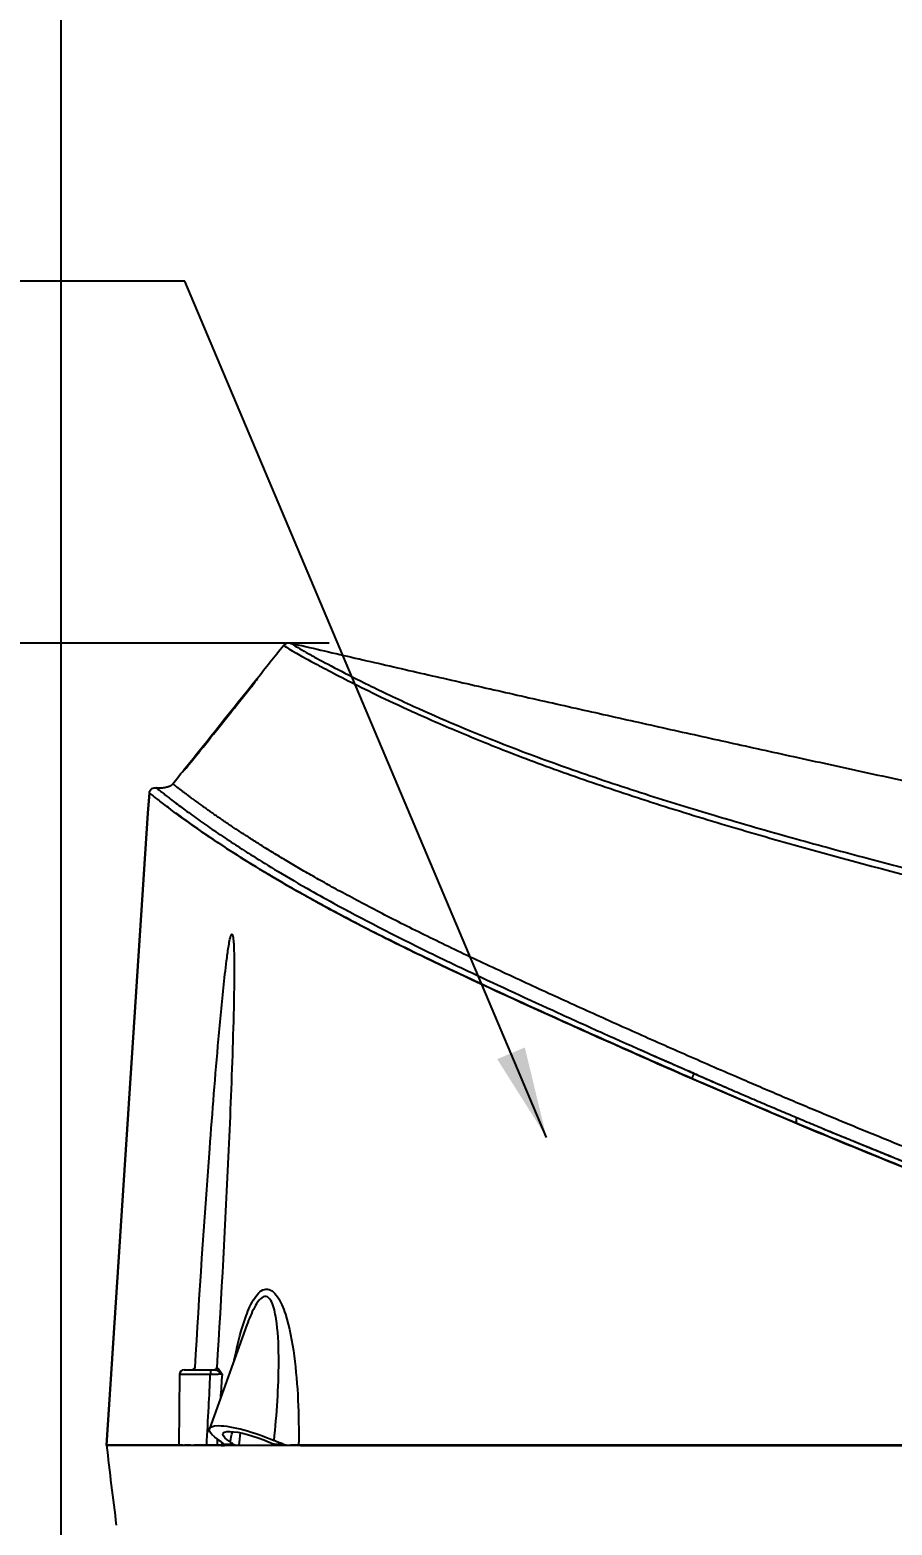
# Model space of a CAD drawing. Extents: x 3004 to 9384, y -52 to 2475.
# Drawn here: x 3306.5 to 3495.5, y 657.4 to 985.1 of the extents above; entities that cross this region are included whole.
import ezdxf

# ---------------------------------------------------------------- set-up
doc = ezdxf.new("R2010")
doc.units = 0
doc.header["$LTSCALE"] = 20
doc.header["$MEASUREMENT"] = 0
doc.layers.get('0').update_dxf_attribs({"linetype": 'CONTINUOUS'})
doc.layers.get('DEFPOINTS').update_dxf_attribs({"linetype": 'CONTINUOUS'})
doc.layers.add('1', color=7, linetype='CONTINUOUS')
doc.layers.add('6', color=6, linetype='CONTINUOUS')
doc.styles.get("Standard").update_dxf_attribs({"font": 'NanumGothic.ttf'})
doc.dimstyles.get("Standard").update_dxf_attribs({"dimtxt": 2.7, "dimasz": 2.5, "dimexe": 1.5, "dimexo": 1.5, "dimgap": 1.5, "dimtad": 1, "dimdec": 0, "dimlfac": 10, "dimzin": 0, "dimdsep": 46, "dimtxsty": 'Standard', "dimcen": 0, "dimclrt": 2, "dimadec": 0, "dimazin": 0, "dimtfac": 1, "dimtdec": 0, "dimtmove": 0, "dimatfit": 3, "dimfxl": 0, "dimtolj": 1, "dimtzin": 0, "dimarcsym": 0})

# ---------------------------------------------------------------- blocks, each defined once
blk = doc.blocks.new('A$C48E07EFB')
at = {"layer": '1', "color": 0}
for p, q in [((29.73, 163.85), (29.73, 163.85)), ((20.61, 152.45), (20.62, 152.45)), ((151.2, 70.75), (151.2, 72.01)), ((159.98, 67.06), (159.98, 67.09)), ((30.77, 26.53), (22.55, 3.78)), ((16.98, 16.65), (22.8, 16.65)), ((15.98, 15.66), (15.84, 0.15)), ((22.75, 15.66), (15.98, 15.66)), ((15.84, 0.15), (21.95, 0.15)), ((25.69, 0.4), (27.75, 0.4)), ((36.66, 0.4), (38.71, 0.4)), ((55.34, 0.09), (55.34, 0.15)), ((57.29, 0.15), (57.29, 0.09)), ((64.42, 0.15), (64.42, 0.09)), ((90.16, 0.1), (90.16, 0.15)), ((90.16, 0.1), (90.16, 0.15))]:
    blk.add_line(p, q, dxfattribs=at)
blk.add_arc((16.98, 15.65), 1, 90, 179.5, dxfattribs=at)
for centre, major_axis, ratio, start_param, end_param in [((18.92, 17.15), (0.068, -0.495), 0.929916, 6.25972, 7.659522), ((22.8, 15.65), (0, -1), 0.040485, 3.141593, 4.703662), ((23.65, 17.15), (0, 0.5), 0.925776, 3.141593, 4.645863), ((23.71, 17.14), (0.063, 0.496), 0.903631, 3.303001, 4.760206), ((54.77, 0.32), (0, 0.5), 0.376754, 1.921295, 2.054198)]:
    blk.add_ellipse(centre, major_axis=major_axis, ratio=ratio, start_param=start_param, end_param=end_param, dxfattribs=at)
at = {"layer": '1', "color": 0, "extrusion": (0, 0, -1)}
for major_axis, start_param, end_param in [((-10.34, 3.74), 5.537433, 8.149965), ((-7.35, 2.66), 5.53728, 8.152591)]:
    blk.add_ellipse((32.89, 0.04), major_axis=major_axis, ratio=0.224987, start_param=start_param, end_param=end_param, dxfattribs=at)
at = {"layer": '1', "color": 0}
for points, degree in [([(32.99, 168.2), (34.92, 170.61), (36.85, 173.03), (38.78, 175.44)], 3), ([(38.78, 175.44), (39.11, 175.86), (39.77, 176.09), (40.29, 175.97)], 3), ([(40.29, 175.97), (152.34, 149.93), (276.35, 124.31)], 2), ([(40.29, 175.97), (152.34, 149.93), (276.35, 124.31)], 2), ([(40.29, 175.97), (152.34, 149.93), (276.35, 124.31)], 2), ([(16.96, 148.15), (22.29, 154.82), (27.62, 161.48), (32.95, 168.15)], 3), ([(33.08, 168.2), (33.02, 168.2), (32.99, 168.2), (32.99, 168.2)], 3), ([(20.61, 152.45), (23.65, 156.25), (26.69, 160.05), (29.73, 163.85)], 3), ([(20.62, 152.45), (23.65, 156.25), (26.69, 160.05), (29.73, 163.85)], 3), ([(19.87, 151.52), (20.12, 151.83), (20.36, 152.14), (20.61, 152.45)], 3), ([(14.52, 145.09), (15.32, 146.09), (16.12, 147.1), (16.92, 148.1)], 3), ([(16.92, 148.1), (16.92, 148.1), (16.95, 148.1), (17.01, 148.1)], 3), ([(14.52, 145.09), (14.25, 144.76), (13.98, 144.42), (12.48, 144.07), (11.49, 144.05), (10.92, 144.22)], 5), ([(0, 0.15), (3.13, 47.82), (6.25, 95.48), (9.38, 143.15)], 3), ([(0, 0.15), (3.13, 47.82), (6.25, 95.48), (9.38, 143.15)], 3), ([(9.38, 143.15), (6.25, 95.48), (3.13, 47.82), (0, 0.15)], 3), ([(135.75, 78.6), (136.27, 78.37)], 1), ([(157.17, 69.51), (157.54, 69.36)], 1), ([(18.84, 16.68), (19.02, 16.92), (19.2, 17.09), (19.39, 17.11)], 3), ([(22.8, 16.65), (23.08, 16.65), (23.37, 16.65), (23.65, 16.65)], 3), ([(23.72, 16.65), (23.69, 16.65), (23.67, 16.65), (23.65, 16.65)], 3), ([(25.33, 15.71), (24.93, 16.12), (24.34, 16.6), (23.72, 16.65)], 3), ([(24.11, 17.12), (24.13, 17.12), (24.14, 17.11), (24.16, 17.11)], 3), ([(24.16, 17.11), (24.62, 17.05), (24.99, 16.38), (25.33, 15.71)], 3), ([(25.33, 15.71), (25.2, 13.95), (25.08, 12.18), (24.95, 10.42)], 3), ([(0, 0.15), (0, 0.15), (0.01, 0.15), (0.04, 0.15)], 3), ([(24.29, 1.51), (24.26, 1.06), (24.23, 0.6), (24.19, 0.15)], 3), ([(24.72, 1.21), (25.17, 0.92), (25.5, 0.64), (25.69, 0.4)], 3), ([(25.09, 0.08), (25.21, 0.08), (25.34, 0.08), (25.46, 0.08)], 3), ([(25.33, 0.15), (25.35, 0.32), (25.36, 0.5), (25.38, 0.68)], 3), ([(25.33, 0.15), (25.35, 0.32), (25.36, 0.5), (25.38, 0.68)], 3), ([(25.56, 0.08), (25.65, 0.08), (25.74, 0.08), (25.83, 0.08)], 3), ([(25.89, 0.16), (25.89, 0.17), (25.81, 0.24), (25.69, 0.4)], 3), ([(28.18, 0.14), (27.4, 0.14), (26.62, 0.14), (25.87, 0.14)], 3), ([(27.09, 0.87), (27.26, 1.62), (27.43, 2.37), (27.6, 3.11)], 3), ([(27.75, 0.4), (27.55, 0.55), (27.33, 0.71), (27.09, 0.87)], 3), ([(27.75, 0.4), (27.98, 0.23), (28.19, 0.15), (28.39, 0.15)], 3), ([(29.08, 0.15), (29.17, 1.05), (29.27, 1.96), (29.37, 2.86)], 3), ([(35.63, 0.84), (35.97, 0.69), (36.31, 0.54), (36.66, 0.4)], 3), ([(38.71, 0.4), (38.03, 0.63), (37.35, 0.89), (36.72, 1.18)], 3), ([(46.22, 0.13), (45.64, 0.13), (45.06, 0.13), (44.49, 0.13)], 3), ([(65.06, 0.15), (65.06, 0.13), (65.06, 0.11), (65.06, 0.09)], 3), ([(65.06, 0.15), (65.06, 0.13), (65.06, 0.11), (65.06, 0.09)], 3)]:
    blk.add_open_spline(points, degree=degree, dxfattribs=at)
for points, degree, knots in [([(38.78, 175.44), (38.78, 175.44), (40.17, 174.52), (45.1, 171.81), (46.25, 171.19), (48.95, 169.76), (50.5, 168.95), (55.83, 166.25), (60.23, 164.07), (68.93, 160.09), (72.18, 158.65), (79.36, 155.6), (83.3, 153.98), (92.05, 150.57), (96.85, 148.79), (106.8, 145.26), (112, 143.5), (122.77, 140.01), (128.31, 138.28), (139.42, 134.95), (145.03, 133.32), (161.94, 128.57), (173.35, 125.55), (184.82, 122.64)], 3, [0, 0, 0, 0, 0.25, 0.25, 0.3125, 0.3125, 0.375, 0.375, 0.5, 0.5, 0.5625, 0.5625, 0.625, 0.625, 0.6875, 0.6875, 0.75, 0.75, 0.8125, 0.8125, 0.875, 0.875, 1, 1, 1, 1]), ([(40.29, 175.97), (40.35, 175.93), (40.47, 175.85), (41.48, 175.23), (43.12, 174.28), (45.86, 172.75), (50.21, 170.41), (57.25, 166.83), (68.37, 161.52), (83.62, 154.95), (102.25, 148.1), (117.46, 143.02), (134, 137.93), (147.72, 133.98), (158.99, 130.88), (167.21, 128.68), (176.02, 126.37), (182.11, 124.82), (185.25, 124.02)], 3, [0, 0, 0, 0, 0.066982, 0.130716, 0.191334, 0.248966, 0.335776, 0.415755, 0.499002, 0.623838, 0.68452, 0.749311, 0.808177, 0.874762, 0.902999, 0.933262, 0.965585, 1, 1, 1, 1]), ([(33.08, 168.2), (33.11, 168.2), (32.64, 167.57), (31.34, 165.88), (30.54, 164.87), (29.73, 163.85)], 3, [0, 0, 0, 0, 0.5, 0.5, 1, 1, 1, 1]), ([(29.73, 163.85), (30.53, 164.85), (31.32, 165.86), (32.61, 167.53), (33.07, 168.15), (33.04, 168.15)], 3, [0, 0, 0, 0, 0.5, 0.5, 1, 1, 1, 1]), ([(20.62, 152.45), (19.79, 151.42), (18.97, 150.4), (17.59, 148.73), (17.04, 148.1), (17.01, 148.1)], 3, [0, 0, 0, 0, 0.5, 0.5, 1, 1, 1, 1]), ([(17.05, 148.15), (17.08, 148.15), (17.62, 148.77), (18.34, 149.64), (18.37, 149.69), (18.41, 149.73)], 3, [0, 0, 0, 0, 0.949128, 0.949128, 1, 1, 1, 1]), ([(9.38, 143.15), (9.4, 143.46), (9.58, 143.84), (10.21, 144.28), (10.62, 144.31), (10.92, 144.22)], 3, [0, 0, 0, 0, 0.5, 0.5, 1, 1, 1, 1]), ([(10.92, 144.22), (10.94, 144.21), (10.98, 144.17), (11.31, 143.91), (11.83, 143.49), (12.55, 142.92), (13.47, 142.21), (14.56, 141.37), (15.81, 140.42), (17.21, 139.38), (18.74, 138.26), (20.39, 137.07), (22.14, 135.85), (23.96, 134.59), (25.84, 133.33), (27.74, 132.07), (29.64, 130.84), (32.49, 129.02), (36.92, 126.28), (43.04, 122.69), (53.39, 116.9), (65.75, 110.52), (82.88, 102.32), (95.74, 96.39), (112.14, 88.96), (122.2, 84.53), (128.89, 81.58)], 3, [0, 0, 0, 0, 0.043803, 0.085816, 0.126123, 0.164778, 0.201813, 0.237237, 0.271048, 0.303235, 0.33378, 0.362666, 0.389876, 0.415398, 0.439219, 0.461332, 0.481735, 0.500424, 0.547145, 0.600351, 0.638368, 0.749997, 0.792002, 0.875008, 0.916739, 1, 1, 1, 1]), ([(199.95, 55.7), (184.15, 61.68), (162.11, 70.5), (133.71, 82.42), (103.39, 96.08), (75.78, 108.88), (63.72, 114.94), (56.67, 118.61), (53.6, 120.24), (48.91, 122.78), (37.96, 128.94), (24.64, 137.35), (18.27, 142.18), (15.33, 144.44), (14.53, 145.09), (14.52, 145.09)], 5, [0, 0, 0, 0, 0, 0, 0.250341, 0.358856, 0.460934, 0.478679, 0.481634, 0.492462, 0.516068, 0.531789, 0.594361, 0.780792, 1, 1, 1, 1, 1, 1]), ([(128.3, 80.53), (123.24, 82.76), (113.12, 87.2), (97.67, 94.12), (83.08, 100.77), (68.93, 107.43), (56.75, 113.46), (45.99, 119.2), (37.24, 124.15), (27.71, 129.98), (19.18, 135.7), (14.48, 139.18), (12.2, 140.92), (11.15, 141.74), (10.35, 142.37), (9.79, 142.82), (9.44, 143.1), (9.4, 143.13), (9.38, 143.15)], 3, [0, 0, 0, 0, 0.062554, 0.124991, 0.193669, 0.250016, 0.316825, 0.374972, 0.437534, 0.499838, 0.6217, 0.749757, 0.789331, 0.829736, 0.870993, 0.913112, 0.956107, 1, 1, 1, 1]), ([(15.11, 138.73), (16.37, 137.79), (17.89, 136.69), (22.42, 133.53), (25.78, 131.26), (34.45, 125.83), (39.75, 122.67), (49.67, 117.24), (53.3, 115.32), (61.16, 111.29), (65.4, 109.19), (78.72, 102.77), (88.41, 98.32), (108.12, 89.42), (118.18, 84.94), (128.3, 80.53)], 3, [0, 0, 0, 0, 0.120531, 0.120531, 0.296425, 0.296425, 0.472319, 0.472319, 0.560265, 0.560265, 0.648212, 0.648212, 0.824106, 0.824106, 1, 1, 1, 1]), ([(19.39, 17.11), (20.36, 33.14), (21.42, 49.16), (23.22, 73.18), (23.85, 81.18), (24.92, 93.16), (25.29, 97.16), (25.93, 103.12), (26.15, 105.11), (26.54, 108.07), (26.68, 109.05), (26.93, 110.49), (27.02, 110.97), (27.2, 111.65), (27.26, 111.87), (27.43, 112.21), (27.55, 112.21), (27.74, 111.71), (27.78, 111.21), (27.86, 110.28), (27.88, 109.8), (27.94, 108.35), (27.96, 107.37), (27.99, 104.44), (27.97, 102.46), (27.89, 96.54), (27.79, 92.58), (27.43, 80.68), (27.1, 72.74), (26.02, 48.91), (25.14, 33.01), (24.16, 17.11)], 3, [0, 0, 0, 0, 0.25, 0.25, 0.375, 0.375, 0.4375, 0.4375, 0.46875, 0.46875, 0.484375, 0.484375, 0.492188, 0.492188, 0.496094, 0.496094, 0.5, 0.5, 0.507813, 0.507813, 0.515625, 0.515625, 0.53125, 0.53125, 0.5625, 0.5625, 0.625, 0.625, 0.75, 0.75, 1, 1, 1, 1]), ([(116.5, 87.05), (117.18, 86.74), (119.08, 85.9), (122.39, 84.46), (126.07, 82.85), (129.46, 81.36), (132.18, 80.16), (134.22, 79.26), (135.35, 78.77), (135.75, 78.6)], 3, [0, 0, 0, 0, 0.10694, 0.295122, 0.513695, 0.681107, 0.8226, 0.937918, 1, 1, 1, 1]), ([(128.3, 80.53), (128.41, 80.79), (128.56, 81.09), (128.79, 81.5), (128.87, 81.59), (128.89, 81.58)], 3, [0, 0, 0, 0, 0.5, 0.5, 1, 1, 1, 1]), ([(128.3, 80.53), (144.6, 73.43), (161.14, 66.49), (194.43, 53.23), (211.18, 46.91), (244.99, 35.19), (262.09, 29.77), (296.61, 20.35), (314, 16.4), (331.54, 13.37)], 3, [0, 0, 0, 0, 0.25, 0.25, 0.5, 0.5, 0.75, 0.75, 1, 1, 1, 1]), ([(331.54, 13.37), (325.82, 14.41), (314.24, 16.54), (296.79, 20.49), (276.75, 25.64), (253.74, 32.43), (228.56, 40.76), (203.01, 50), (183.77, 57.45), (170.02, 62.97), (162.17, 66.18), (154.06, 69.54), (145.69, 73.06), (137.06, 76.73), (131.25, 79.25), (128.3, 80.53)], 3, [0, 0, 0, 0, 0.081267, 0.164597, 0.250036, 0.370454, 0.49984, 0.620575, 0.750153, 0.788239, 0.82775, 0.868688, 0.911049, 0.954819, 1, 1, 1, 1]), ([(128.89, 81.58), (143.09, 75.37), (157.35, 69.32), (171.47, 63.52), (185.66, 57.88), (200.16, 52.41), (200.16, 52.41), (200.16, 52.41), (200.16, 52.41), (200.16, 52.41)], 5, [0, 0, 0, 0, 0, 0, 0.999999, 0.999999, 0.999999, 0.999999, 1, 1, 1, 1, 1, 1]), ([(157.54, 69.36), (158.19, 69.09), (159.79, 68.43), (162.53, 67.31), (165.93, 65.93), (170.08, 64.24), (174.67, 62.37), (179.35, 60.48), (182.32, 59.3), (183.71, 58.75)], 3, [0, 0, 0, 0, 0.07437, 0.183826, 0.314407, 0.464325, 0.6598, 0.8413, 1, 1, 1, 1]), ([(28, 18.83), (28.05, 19.05), (28.09, 19.27), (28.79, 22.61), (29.55, 25.68), (31.11, 29.91), (31.7, 31.24), (33.13, 33.45), (34.01, 34.3), (35.88, 34.48), (36.78, 33.75), (38.19, 31.62), (38.74, 30.27), (40.11, 26.04), (40.69, 22.9), (41.96, 13.34), (42.19, 6.76), (42.11, 0.15)], 3, [0, 0, 0, 0, 0.011514, 0.011514, 0.176262, 0.176262, 0.258636, 0.258636, 0.34101, 0.34101, 0.423383, 0.423383, 0.505757, 0.505757, 0.670505, 0.670505, 1, 1, 1, 1]), ([(28, 18.83), (28.05, 19.05), (28.09, 19.27), (28.79, 22.61), (29.55, 25.68), (31.11, 29.91), (31.7, 31.24), (33.13, 33.45), (34.01, 34.3), (35.88, 34.48), (36.78, 33.75), (38.19, 31.62), (38.74, 30.27), (40.11, 26.04), (40.69, 22.9), (41.96, 13.34), (42.19, 6.76), (42.11, 0.15)], 3, [0, 0, 0, 0, 0.011514, 0.011514, 0.176262, 0.176262, 0.258636, 0.258636, 0.34101, 0.34101, 0.423383, 0.423383, 0.505757, 0.505757, 0.670505, 0.670505, 1, 1, 1, 1]), ([(36.72, 1.18), (37.32, 6.98), (37.74, 12.78), (37.75, 21.35), (37.65, 24.19), (37.14, 28.21), (36.91, 29.54), (36.33, 31.26), (36.09, 31.8), (35.47, 32.59), (35.08, 32.83), (34.23, 32.7), (33.8, 32.36), (33.05, 31.47), (32.72, 30.92), (31.78, 29.17), (31.26, 27.88), (30.76, 26.51), (30.75, 26.47), (30.73, 26.43)], 3, [0, 0, 0, 0, 0.398753, 0.398753, 0.59813, 0.59813, 0.697818, 0.697818, 0.747663, 0.747663, 0.797507, 0.797507, 0.847351, 0.847351, 0.897195, 0.897195, 0.996884, 0.996884, 1, 1, 1, 1]), ([(21.95, 0.15), (22.1, 2.95), (22.25, 5.75), (22.52, 10.92), (22.64, 13.29), (22.75, 15.66)], 3, [0, 0, 0, 0, 0.541449, 0.541449, 1, 1, 1, 1]), ([(25.33, 15.71), (25.3, 15.71), (25.28, 15.71), (25.09, 15.71), (24.87, 15.71), (24.36, 15.69), (24.06, 15.69), (23.43, 15.67), (23.09, 15.67), (22.75, 15.66)], 3, [0, 0, 0, 0, 0.050427, 0.050427, 0.366463, 0.366463, 0.683166, 0.683166, 1, 1, 1, 1]), ([(0, 0.15), (0, 0.15), (0.17, 0.15), (0.96, 0.15), (1.56, 0.15), (3.32, 0.15), (4.46, 0.15), (7.47, 0.15), (9.33, 0.15), (12.87, 0.15), (14.19, 0.15), (15.67, 0.15)], 3, [0, 0, 0, 0, 0.22159, 0.22159, 0.443179, 0.443179, 0.664769, 0.664769, 0.886359, 0.886359, 1, 1, 1, 1]), ([(0.54, 0.15), (0.61, 0.15), (0.69, 0.15), (1.33, 0.15), (2.17, 0.15), (4.62, 0.15), (6.23, 0.15), (8.55, 0.15), (8.74, 0.15), (8.95, 0.15)], 3, [0, 0, 0, 0, 0.073916, 0.073916, 0.516827, 0.516827, 0.959737, 0.959737, 1, 1, 1, 1]), ([(15.55, 0.15), (12.73, 0.15), (7.73, 0.15), (4.11, 0.15), (2.61, 0.15), (2.3, 0.15)], 3, [0, 0, 0, 0, 0.388398, 0.858017, 1, 1, 1, 1]), ([(18.5, 0.15), (18.45, 0.15), (17.97, 0.15), (17.51, 0.15), (17.1, 0.15)], 3, [0, 0, 0, 0, 0.093276, 1, 1, 1, 1]), ([(21.15, 0.14), (20.7, 0.14), (20.01, 0.14), (19.35, 0.15), (19.12, 0.15)], 3, [0, 0, 0, 0, 0.639224, 1, 1, 1, 1]), ([(25.26, 0.14), (24.63, 0.14), (23.35, 0.14), (22.08, 0.14), (21.41, 0.14), (21.35, 0.14)], 3, [0, 0, 0, 0, 0.446809, 0.955147, 1, 1, 1, 1]), ([(38.01, 0.15), (37.62, 0.15), (37.23, 0.2), (36.8, 0.35), (36.73, 0.37), (36.66, 0.4)], 3, [0, 0, 0, 0, 0.839144, 0.839144, 1, 1, 1, 1]), ([(38.71, 0.4), (39.11, 0.26), (39.54, 0.19), (39.95, 0.17), (40.13, 0.15), (40.3, 0.15), (40.47, 0.15)], 3, [0, 0, 0, 0, 0.700171, 0.700171, 0.700171, 1, 1, 1, 1]), ([(42.48, 0.12), (46.74, 0.12), (51.48, 0.12), (61.81, 0.12), (67.37, 0.12), (84.79, 0.12), (97.24, 0.12), (122.36, 0.13), (135.07, 0.13), (160.51, 0.13), (173.25, 0.13), (198.72, 0.13), (211.46, 0.13), (236.94, 0.13), (249.67, 0.13), (287.88, 0.13), (313.36, 0.13), (338.82, 0.13)], 3, [0, 0, 0, 0, 0.0625, 0.0625, 0.125, 0.125, 0.25, 0.25, 0.375, 0.375, 0.5, 0.5, 0.625, 0.625, 0.75, 0.75, 1, 1, 1, 1]), ([(171.69, 0.15), (168.29, 0.15), (159.45, 0.15), (145.89, 0.15), (131.78, 0.15), (119.88, 0.15), (111.78, 0.15), (107.64, 0.15), (106.72, 0.15)], 3, [0, 0, 0, 0, 0.156674, 0.407053, 0.623811, 0.807113, 0.957022, 1, 1, 1, 1])]:
    blk.add_open_spline(points, degree=degree, knots=knots, dxfattribs=at)
blk.add_point((0, 0.15), dxfattribs=at)
blk.add_point((0, 0.15), dxfattribs=at)
blk.add_point((0, 0.15), dxfattribs=at)
blk.add_point((0, 0.15), dxfattribs=at)
blk.add_point((0, 0.15), dxfattribs=at)
blk = doc.blocks.new('*D38')
at = {"color": 3, "lineweight": -2}
for p, q in [((3372.08, 850.72), (3097.83, 850.72)), ((3102.83, 830.72), (3102.83, 598.97)), ((3102.83, 314.9), (3102.83, 546.65)), ((3351.79, 294.9), (3097.83, 294.9))]:
    blk.add_line(p, q, dxfattribs=at)
at = {"color": 3}
for points in [[(3099.49, 830.72), (3106.16, 830.72), (3102.83, 850.72)], [(3099.49, 314.9), (3106.16, 314.9), (3102.83, 294.9)]]:
    blk.add_solid(points, dxfattribs=at)
at = {"layer": 'DEFPOINTS', "color": 0}
for p in [(3373.58, 850.72), (3102.83, 294.9), (3353.29, 294.9)]:
    blk.add_point(p, dxfattribs=at)
at = {"color": 2, "insert": (3102.83, 572.81), "char_height": 30, "attachment_point": 5}
blk.add_mtext('\\A1;555', dxfattribs=at)
blk = doc.blocks.new('*D39')
at = {"color": 3, "lineweight": -2}
for p, q in [((4047.4, 680.94), (4047.4, 79.95)), ((3313.28, 293.4), (3313.28, 79.95)), ((3333.28, 84.95), (4027.4, 84.95))]:
    blk.add_line(p, q, dxfattribs=at)
at = {"color": 3}
for points in [[(3333.28, 88.28), (3333.28, 81.61), (3313.28, 84.95)], [(4027.4, 88.28), (4027.4, 81.61), (4047.4, 84.95)]]:
    blk.add_solid(points, dxfattribs=at)
at = {"layer": 'DEFPOINTS', "color": 0}
for p in [(4047.4, 682.44), (3313.28, 294.9), (4047.4, 84.95)]:
    blk.add_point(p, dxfattribs=at)
at = {"color": 2, "insert": (3685.42, 111.3), "char_height": 30, "attachment_point": 5}
blk.add_mtext('\\A1;735', dxfattribs=at)
blk = doc.blocks.new('*D41')
at = {"color": 3, "lineweight": -2}
for p, q in [((3477.28, 1283.42), (3032.84, 1283.42)), ((3037.84, 1263.42), (3037.84, 815.49)), ((3037.84, 314.9), (3037.84, 762.83)), ((3311.78, 294.9), (3032.84, 294.9))]:
    blk.add_line(p, q, dxfattribs=at)
at = {"color": 3}
for points in [[(3034.51, 1263.42), (3041.17, 1263.42), (3037.84, 1283.42)], [(3034.51, 314.9), (3041.17, 314.9), (3037.84, 294.9)]]:
    blk.add_solid(points, dxfattribs=at)
at = {"layer": 'DEFPOINTS', "color": 0}
for p in [(3037.84, 1283.42), (3478.78, 1283.42), (3313.28, 294.9)]:
    blk.add_point(p, dxfattribs=at)
at = {"color": 2, "insert": (3037.84, 789.16), "char_height": 30, "attachment_point": 5}
blk.add_mtext('\\A1;990', dxfattribs=at)

msp = doc.modelspace()

# ---------------------------------------------------------------- linework, layer by layer
at = {"layer": '1', "color": 7, "linetype": 'Continuous'}
msp.add_line((3338.99, 674.9), (3345.09, 674.9), dxfattribs=at)
for points, knots in [([(3323.28, 674.9), (3323.3, 674.9), (3323.47, 674.9), (3324.25, 674.9), (3324.85, 674.9), (3326.61, 674.9), (3327.75, 674.9), (3330.76, 674.9), (3332.62, 674.9), (3336.12, 674.9), (3337.41, 674.9), (3338.83, 674.9)], [0, 0, 0, 0, 0.222313, 0.222313, 0.444625, 0.444625, 0.666938, 0.666938, 0.88925, 0.88925, 1, 1, 1, 1]), ([(3339.99, 674.9), (3339.79, 674.9), (3336.41, 674.9), (3331.04, 674.9), (3327.24, 674.9), (3325.32, 674.9), (3324.4, 674.9), (3323.75, 674.9), (3323.36, 674.9), (3323.31, 674.9), (3323.29, 674.9)], [0, 0, 0, 0, 0.014589, 0.248129, 0.509826, 0.602704, 0.698631, 0.79767, 0.899881, 1, 1, 1, 1]), ([(3343.28, 674.9), (3343.38, 674.9), (3343.48, 674.9), (3345.32, 674.9), (3347.22, 674.9), (3351.42, 674.9), (3353.71, 674.9), (3358.73, 674.9), (3361.46, 674.9), (3367.4, 674.9), (3370.61, 674.9), (3377.49, 674.9), (3381.16, 674.9), (3388.85, 674.9), (3392.87, 674.9), (3405.26, 674.9), (3413.94, 674.9), (3427.14, 674.9), (3431.58, 674.9), (3440.48, 674.9), (3444.95, 674.9), (3458.39, 674.9), (3467.37, 674.9), (3485.35, 674.9), (3494.35, 674.9), (3512.33, 674.9), (3521.33, 674.9), (3539.31, 674.9), (3548.32, 674.9), (3566.25, 674.9), (3584.51, 674.9), (3610.49, 674.9), (3643.42, 674.9), (3665.18, 674.9), (3699.45, 674.9), (3721.46, 674.9), (3754.49, 674.9), (3765.49, 674.9), (3787.46, 674.9), (3798.44, 674.9), (3820.35, 674.9), (3831.28, 674.9), (3853.04, 674.9), (3863.88, 674.9), (3885.32, 674.9), (3895.93, 674.9), (3916.69, 674.9), (3926.83, 674.9), (3946.31, 674.9), (3955.63, 674.9), (3973.22, 674.9), (3981.51, 674.9), (3996.8, 674.9), (4003.8, 674.9), (4016.11, 674.9), (4021.42, 674.9), (4030.01, 674.9), (4033.28, 674.9), (4035.55, 674.9), (4035.66, 674.9), (4035.76, 674.9)], [0, 0, 0, 0, 0.001051, 0.001051, 0.019011, 0.019011, 0.036972, 0.036972, 0.054932, 0.054932, 0.072893, 0.072893, 0.090853, 0.090853, 0.108814, 0.108814, 0.144735, 0.144735, 0.162695, 0.162695, 0.180656, 0.180656, 0.216577, 0.216577, 0.252498, 0.252498, 0.288418, 0.288418, 0.324339, 0.324339, 0.36026, 0.396181, 0.432102, 0.476413, 0.476413, 0.556645, 0.556645, 0.596761, 0.596761, 0.636877, 0.636877, 0.676993, 0.676993, 0.717109, 0.717109, 0.757225, 0.757225, 0.797341, 0.797341, 0.837457, 0.837457, 0.877573, 0.877573, 0.917689, 0.917689, 0.957805, 0.957805, 0.997921, 0.997921, 1, 1, 1, 1]), ([(3347.33, 674.9), (3347.19, 674.9), (3346.98, 674.9), (3346.5, 674.9), (3346.22, 674.9), (3345.66, 674.9), (3345.38, 674.9), (3345.09, 674.9)], [0, 0, 0, 0, 0.351432, 0.351432, 0.702814, 0.702814, 1, 1, 1, 1]), ([(3618.08, 674.9), (3606.14, 674.9), (3580.89, 674.9), (3545.67, 674.9), (3512.42, 674.9), (3482.52, 674.9), (3452.64, 674.9), (3422.95, 674.9), (3398.76, 674.9), (3381.28, 674.9), (3372.6, 674.9), (3367.51, 674.9), (3365.99, 674.9), (3365.22, 674.9)], [0, 0, 0, 0, 0.136769, 0.289412, 0.403648, 0.517866, 0.632081, 0.746234, 0.860221, 0.918075, 0.974335, 0.987093, 1, 1, 1, 1])]:
    msp.add_open_spline(points, degree=3, knots=knots, dxfattribs=at)
for points in [[(3323.29, 674.9), (3323.96, 669.06), (3324.67, 663.23), (3325.43, 657.4)], [(3347.71, 674.9), (3347.59, 674.9), (3347.46, 674.9), (3347.33, 674.9)], [(3365.22, 674.9), (3364.76, 674.9), (3364.21, 674.9), (3363.59, 674.9)]]:
    msp.add_open_spline(points, degree=3, dxfattribs=at)
at = {"layer": '6'}
msp.add_lwpolyline([(4558.57, 2219.94), (3313.28, 2219.94), (3313.28, 294.9), (4580.5, 294.9)], dxfattribs=at)

# ---------------------------------------------------------------- block references
msp.add_blockref('A$C48E07EFB', (3323.29, 674.75))

# ---------------------------------------------------------------- dimensions: what is measured, and where the dimension line sits
for base, p1, p2, text, picture, middle in [((3037.84, 1283.42), (3313.28, 294.9), (3478.78, 1283.42), '990', '*D41', (3037.84, 789.16)), ((3102.83, 294.9), (3373.58, 850.72), (3353.29, 294.9), '555', '*D38', (3102.83, 572.81))]:
    dim = msp.add_linear_dim(base=base, p1=p1, p2=p2, angle=90, text=text, dimstyle='Standard', override={"dimtxt": 30, "dimasz": 20, "dimexe": 5, "dimgap": 10, "dimtih": 1, "dimtoh": 1, "dimlfac": 1, "dimzin": 12, "dimclrd": 3, "dimclre": 3, "dimazin": 2, "dimarcsym": 1})
    dim.commit()
    dim.dimension.update_dxf_attribs({"geometry": picture, "text_midpoint": middle, "dimtype": 160})
dim = msp.add_linear_dim(base=(4047.4, 84.95), p1=(3313.28, 294.9), p2=(4047.4, 682.44), text='735', dimstyle='Standard', override={"dimtxt": 30, "dimasz": 20, "dimexe": 5, "dimgap": 10, "dimtih": 1, "dimtoh": 1, "dimlfac": 1, "dimzin": 12, "dimclrd": 3, "dimclre": 3, "dimazin": 2, "dimarcsym": 1})
dim.commit()
dim.dimension.update_dxf_attribs({"geometry": '*D39', "text_midpoint": (3685.42, 84.95), "dimtype": 160})

# ---------------------------------------------------------------- leaders
msp.add_leader([(3419.73, 742.38), (3340.42, 930.02), (3180.86, 930.02)], dimstyle='Standard', override={"dimtxt": 20, "dimasz": 20, "dimexe": 5, "dimgap": 10, "dimtad": 0, "dimlfac": 1, "dimzin": 12, "dimclrd": 3, "dimclre": 3, "dimazin": 2, "dimarcsym": 1})

doc.saveas('drawing.dxf')
